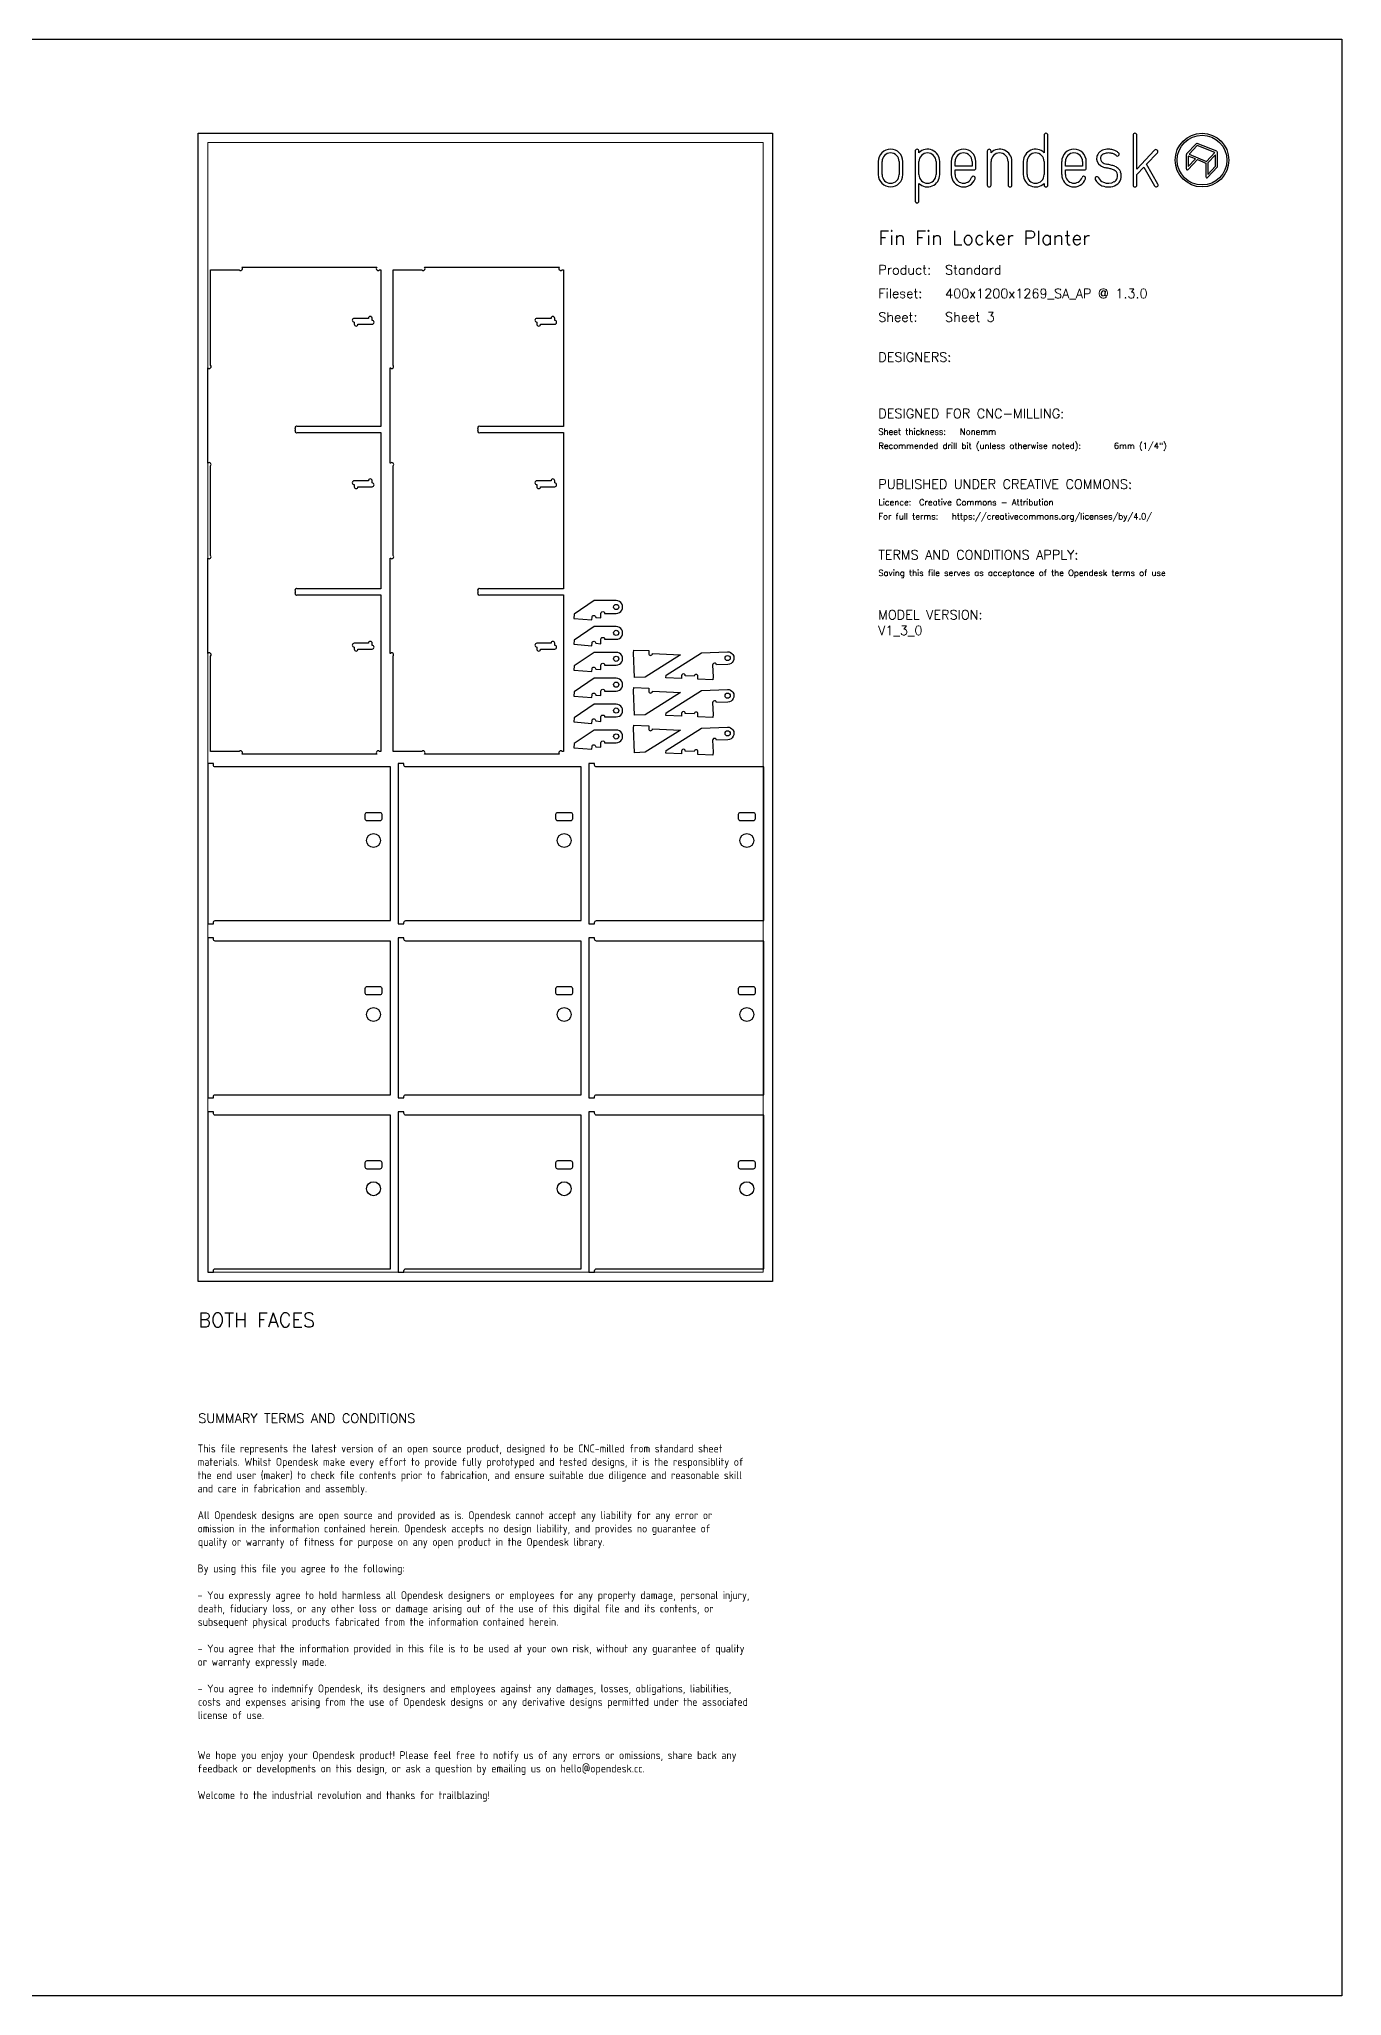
# Model space of a CAD drawing. Header units: millimetres. Extents: x -300 to 5880, y -300 to 4158.
# Drawn here: x 3112 to 5880, y 0 to 4158 of the extents above; entities that cross this region are included whole.
import ezdxf
from ezdxf.enums import TextEntityAlignment as Align

# ---------------------------------------------------------------- set-up
doc = ezdxf.new("R2010")
doc.units = ezdxf.units.MM
doc.layers.add('00-NOPRINT_TEXT', color=7, linetype='Continuous', lineweight=25)
doc.layers.add('00_NOPRINT_TOLERANCE', color=7, linetype='Continuous', lineweight=5)
for name, color, linetype, lineweight, true_color in [('BOARD_$TH-NOMINAL', 3, 'Continuous', 30, 0x00ff00), ('TOP-CUT-INSIDE_12.000MM', 3, 'Continuous', 25, 0x00ff04), ('TOP-CUT-OUTSIDE_12.000MM', 60, 'Continuous', 25, 0xa0ff00), ('TOP-HOLE-11.002MM-DIAM_12.000MM', 5, 'Continuous', 25, 0x000dff), ('TOP-POCKET-INSIDE_6.000MM', 6, 'Continuous', 25, 0xff00e0)]:
    doc.layers.add(name, color=color, linetype=linetype, lineweight=lineweight, true_color=true_color)
doc.styles.add('OD-ISOCP-17_221', font='isocp.shx')
doc.styles.add('OD-ISOCP-17_222', font='isocp.shx')
doc.styles.add('OD-ISOCP-17_223', font='isocp.shx')
doc.styles.add('OD-ISOCP-17_224', font='isocp.shx')
doc.styles.add('OD-ISOCP-17_225', font='isocp.shx')
doc.styles.add('OD-ISOCP-17_226', font='isocp.shx')
doc.styles.add('OD-ISOCP-17_227', font='isocp.shx')
doc.styles.add('OD-ISOCP-17_228', font='isocp.shx')
doc.styles.add('OD-ISOCP-17_229', font='isocp.shx')
doc.styles.add('OD-ISOCP-17_230', font='isocp.shx')
doc.styles.add('OD-ISOCP-17_231', font='isocp.shx')
doc.styles.add('OD-ISOCP-17_232', font='isocp.shx')
doc.styles.add('OD-ISOCP-17_233', font='isocp.shx')
doc.styles.add('OD-ISOCP-17_234', font='isocp.shx')
doc.styles.add('OD-ISOCP-17_235', font='isocp.shx')
doc.styles.add('OD-ISOCP-17_236', font='isocp.shx')
doc.styles.add('OD-ISOCP-17_237', font='isocp.shx')
doc.styles.add('OD-ISOCP-17_238', font='isocp.shx')
doc.styles.add('OD-ISOCP-17_239', font='isocp.shx')
doc.styles.add('OD-SIMPLEX-13_86', font='simplex.shx')
doc.styles.add('OD-SIMPLEX-20_82', font='simplex.shx')
doc.styles.add('OD-SIMPLEX-20_86', font='simplex.shx')
doc.styles.add('OD-SIMPLEX-20_88', font='simplex.shx')
doc.styles.add('OD-SIMPLEX-30_83', font='simplex.shx')
doc.styles.add('OD-SIMPLEX-30_87', font='simplex.shx')

# ---------------------------------------------------------------- blocks, each defined once
blk = doc.blocks.new('Borders Opendesk_7')
at = {"layer": '00-NOPRINT_TEXT'}
for p, q in [((0, 4158), (5880, 4158)), ((5880, 4158), (5880, 0)), ((5247.4, 3954), (5247.4, 3916.7)), ((5255.3, 3848), (5255.3, 3954)), ((5436.4, 3954), (5436.4, 3848)), ((5444.4, 3881.9), (5444.4, 3954)), ((4973.4, 3920.1), (4973.4, 3814.1)), ((4981.3, 3916.7), (4981.3, 3920.1)), ((5126.6, 3920.1), (5126.6, 3848)), ((5134.5, 3916.7), (5134.5, 3920.1)), ((5482.1, 3922), (5444.4, 3881.9)), ((5464.8, 3892.1), (5487.9, 3916.6)), ((5549.5, 3912.6), (5549.5, 3882.2)), ((5570.5, 3935.8), (5550.1, 3914)), ((5553.7, 3909.6), (5553.7, 3887.4)), ((5568.8, 3903.5), (5553.7, 3909.6)), ((5572.6, 3931.9), (5555.2, 3913.4)), ((5555.2, 3913.4), (5592.6, 3898.3)), ((5610, 3916.9), (5572.6, 3931.9)), ((5614.4, 3919.6), (5572.8, 3936.3)), ((5592.6, 3898.3), (5610, 3916.9)), ((5611.5, 3912.4), (5595.2, 3895.1)), ((5611.5, 3888.1), (5611.5, 3912.4)), ((5615.7, 3887.3), (5615.7, 3917.6)), ((4895, 3898), (4895, 3870.1)), ((4902.9, 3870.1), (4902.9, 3898)), ((4939.3, 3898), (4939.3, 3870.1)), ((4947.3, 3870.1), (4947.3, 3898)), ((4981.3, 3870.1), (4981.3, 3898)), ((5017.7, 3898), (5017.7, 3870.1)), ((5025.6, 3870.1), (5025.6, 3898)), ((5050, 3898), (5050, 3870.1)), ((5058, 3888.1), (5058, 3898)), ((5094.4, 3888.1), (5058, 3888.1)), ((5058, 3870.1), (5058, 3880.1)), ((5058, 3880.1), (5098.3, 3880.1)), ((5094.4, 3898), (5094.4, 3888.1)), ((5102.3, 3884.1), (5102.3, 3898)), ((5134.5, 3848), (5134.5, 3898)), ((5170.9, 3898), (5170.9, 3848)), ((5178.9, 3848), (5178.9, 3898)), ((5203, 3898), (5203, 3870.1)), ((5211, 3870.1), (5211, 3898)), ((5247.4, 3898), (5247.4, 3870.1)), ((5284.6, 3898), (5284.6, 3870.1)), ((5292.6, 3888.1), (5292.6, 3898)), ((5329, 3888.1), (5292.6, 3888.1)), ((5292.6, 3870.1), (5292.6, 3880.1)), ((5292.6, 3880.1), (5332.9, 3880.1)), ((5329, 3898), (5329, 3888.1)), ((5336.9, 3884.1), (5336.9, 3898)), ((5444.4, 3870.4), (5459.1, 3886)), ((5444.4, 3848), (5444.4, 3870.4)), ((5459.1, 3886), (5482.1, 3846)), ((5489, 3850), (5464.8, 3892.1)), ((5553.1, 3880.8), (5572.9, 3901.9)), ((5553.7, 3887.4), (5568.8, 3903.5)), ((5572.9, 3901.9), (5591.1, 3894.5)), ((5591.1, 3894.5), (5591.1, 3865.5)), ((5594.7, 3864.1), (5615.1, 3885.8)), ((5595.2, 3895.1), (5595.2, 3870.7)), ((5595.2, 3870.7), (5611.5, 3888.1)), ((4981.3, 3814.1), (4981.3, 3851.4)), ((5247.4, 3851.4), (5247.4, 3848)), ((5880, 0), (0, 0))]:
    blk.add_line(p, q, dxfattribs=at)
for radius in [57, 52.9]:
    blk.add_circle((5582.9, 3901), radius, dxfattribs=at)
for centre, radius, start, end in [((5251.3, 3954), 3.97, 0, 180), ((5440.4, 3954), 3.97, 0, 180), ((4921.1, 3898), 26.1, 0, 180), ((4921.1, 3898), 18.2, 0, 180), ((4977.3, 3920.1), 3.97, 0, 180), ((4999.5, 3898), 26.1, 0, 134.1316), ((4999.5, 3898), 18.2, 0, 180), ((5076.2, 3898), 26.1, 0, 180), ((5076.2, 3898), 18.2, 0, 180), ((5130.6, 3920.1), 3.97, 0, 180), ((5152.7, 3898), 26.1, 0, 134.1316), ((5152.7, 3898), 18.2, 0, 180), ((5229.2, 3898), 26.1, 45.8684, 180), ((5229.2, 3898), 18.2, 0, 180), ((5310.8, 3898), 26.1, 0, 180), ((5310.8, 3898), 18.2, 0, 180), ((5377.2, 3904.5), 18.3, 167.0964, 235.8453), ((5375.9, 3904.8), 16.9, 150.5139, 167.0489), ((5377.5, 3903.4), 19, 138.9882, 149.267), ((5377.5, 3903.4), 19, 127.9168, 138.9882), ((5380.5, 3899.5), 24, 111.7012, 127.9168), ((5375.9, 3904.8), 8.99, 151.0519, 168.0238), ((5377.5, 3903.4), 11.1, 138.9882, 148.8091), ((5377.5, 3903.4), 11.1, 127.9168, 138.9882), ((5380.5, 3899.5), 16, 111.7012, 127.9168), ((5383.5, 3891.9), 32.1, 90, 111.7012), ((5383.5, 3891.9), 24.2, 90, 111.7012), ((5383.5, 3878.8), 45.3, 80.7104, 90), ((5383.5, 3878.8), 37.3, 80.7104, 90), ((5385.9, 3893.2), 22.7, 71.5035, 80.7104), ((5385.9, 3893.2), 30.7, 71.5035, 80.7104), ((5387.1, 3896.7), 19, 61.0356, 71.5035), ((5387.1, 3896.7), 26.9, 61.0356, 71.5035), ((5387.1, 3896.7), 19, 46.7983, 61.0356), ((5387.1, 3896.7), 26.9, 46.7983, 61.0356), ((5402.8, 3913.5), 3.97, 226.7983, 46.7983), ((5485, 3919.3), 3.97, 316.7135, 136.7135), ((5551.6, 3912.6), 2.06, 136.7696, 180), ((5572, 3934.4), 2.06, 68.0714, 136.7696), ((5613.6, 3917.6), 2.06, 0, 68.0714), ((4921.1, 3870.1), 26.1, 180, 0), ((4921.1, 3870.1), 18.2, 180, 0), ((4999.5, 3870.1), 18.2, 180, 0), ((4999.5, 3870.1), 26.1, 225.8684, 0), ((5076.2, 3870.1), 26.1, 180, 340.0258), ((5076.2, 3870.1), 18.2, 180, 340.0258), ((5098.3, 3884.1), 3.97, 270, 0), ((5229.2, 3870.1), 26.1, 180, 314.1316), ((5229.2, 3870.1), 18.2, 180, 0), ((5310.8, 3870.1), 26.1, 180, 340.0258), ((5310.8, 3870.1), 18.2, 180, 340.0258), ((5332.9, 3884.1), 3.97, 270, 0), ((5377.2, 3904.5), 10.3, 167.9603, 235.8613), ((5382, 3911.6), 26.9, 235.8511, 248.0912), ((5382, 3911.6), 18.9, 235.8511, 248.0912), ((5388.7, 3928.4), 44.9, 248.0912, 257.5385), ((5388.7, 3928.4), 37, 248.0912, 257.5385), ((5300, 3526.6), 366.5, 76.1947, 77.5385), ((5300, 3526.6), 374.5, 76.1947, 77.5385), ((5372.7, 3822.5), 61.9, 69.1442, 76.1947), ((5372.7, 3822.5), 69.8, 69.1442, 76.1947), ((5389.5, 3866.6), 14.6, 38.9291, 69.1442), ((5389.5, 3866.6), 22.5, 38.9291, 69.1442), ((5393.9, 3870.2), 8.99, 17.5834, 38.9291), ((5385.6, 3867.6), 17.6, 343.8033, 17.5834), ((5393.9, 3870.2), 16.9, 17.5834, 38.9291), ((5385.6, 3867.6), 25.5, 343.8033, 17.5834), ((5551.6, 3882.2), 2.06, 180, 316.7696), ((5613.6, 3887.3), 2.06, 316.7696, 0), ((5097, 3862.6), 3.97, 340.0258, 160.0258), ((5130.6, 3848), 3.97, 180, 0), ((5174.9, 3848), 3.97, 180, 0), ((5251.3, 3848), 3.97, 180, 0), ((5331.6, 3862.6), 3.97, 340.0258, 160.0258), ((5359.7, 3861.7), 3.97, 24.786, 204.786), ((5380.2, 3871.2), 26.6, 204.786, 247.9544), ((5380.2, 3871.2), 18.7, 204.786, 247.9544), ((5383.5, 3879.3), 35.4, 247.9544, 298.2026), ((5383.5, 3879.3), 27.4, 247.9544, 298.2026), ((5390.6, 3866.1), 12.5, 298.2026, 343.8033), ((5390.6, 3866.1), 20.4, 298.2026, 343.8033), ((5440.4, 3848), 3.97, 180, 0), ((5485.5, 3848), 3.97, 209.8417, 29.8417), ((5593.2, 3865.5), 2.06, 180, 316.7696), ((4977.3, 3814.1), 3.97, 180, 0)]:
    blk.add_arc(centre, radius, start, end, dxfattribs=at)
at = {"layer": '00_NOPRINT_TOLERANCE', "ltscale": 0.379202}
for p, q in [((3450, 3958), (4670, 3958)), ((3450, 1518), (3450, 3958)), ((4670, 3958), (4670, 1518)), ((4670, 1518), (3450, 1518))]:
    blk.add_line(p, q, dxfattribs=at)
at = {"layer": '00_NOPRINT_TOLERANCE', "ltscale": 0.380876}
for p, q in [((3470, 3938), (4650, 3938)), ((4650, 1538), (3470, 1538))]:
    blk.add_line(p, q, dxfattribs=at)
at = {"layer": '00_NOPRINT_TOLERANCE', "ltscale": 0.380023}
for p, q in [((3470, 1538), (3470, 3938)), ((4650, 3938), (4650, 1538))]:
    blk.add_line(p, q, dxfattribs=at)
at = {"layer": 'BOARD_$TH-NOMINAL'}
for p, q in [((3450, 3958), (4670, 3958)), ((3450, 1518), (3450, 3958)), ((4670, 3958), (4670, 1518)), ((4670, 1518), (3450, 1518))]:
    blk.add_line(p, q, dxfattribs=at)
at = {"layer": '00-NOPRINT_TEXT'}
for s, height, style, p in [('Fin Fin Locker Planter', 30, 'OD-SIMPLEX-30_83', (4895, 3720.9)), ('Product:', 20, 'OD-SIMPLEX-20_82', (4895, 3657.9)), ('Standard', 20, 'OD-SIMPLEX-20_82', (5036.9, 3657.9)), ('Fileset:', 20, 'OD-SIMPLEX-20_82', (4895, 3607.7)), ('400x1200x1269_SA_AP @ 1.3.0', 20, 'OD-SIMPLEX-20_82', (5036.9, 3607.6)), ('Sheet:', 20, 'OD-SIMPLEX-20_82', (4895, 3557.4)), ('Sheet 3', 20, 'OD-SIMPLEX-20_82', (5036.9, 3557.5)), ('DESIGNERS:', 20, 'OD-SIMPLEX-20_82', (4895, 3472.4)), ('DESIGNED FOR CNC-MILLING:', 20, 'OD-SIMPLEX-20_82', (4895, 3352.4)), ('Sheet thickness:', 13, 'OD-SIMPLEX-13_86', (4895, 3317.4)), ('Nonemm', 13, 'OD-SIMPLEX-13_86', (5068.3, 3317.4)), ('Recommended drill bit (unless otherwise noted):', 13, 'OD-SIMPLEX-13_86', (4895, 3287.4)), ('6mm (1/4")', 13, 'OD-SIMPLEX-13_86', (5395.5, 3287.4)), ('PUBLISHED UNDER CREATIVE COMMONS:', 20, 'OD-SIMPLEX-20_82', (4895, 3202.4)), ('Licence:', 13, 'OD-SIMPLEX-13_86', (4895, 3167.4)), ('Creative Commons - Attribution', 13, 'OD-SIMPLEX-13_86', (4981.5, 3167.4)), ('For full terms:', 13, 'OD-SIMPLEX-13_86', (4895, 3137.4)), ('https://creativecommons.org/licenses/by/4.0/', 13, 'OD-SIMPLEX-13_86', (5051.1, 3137.4)), ('TERMS AND CONDITIONS APPLY:', 20, 'OD-SIMPLEX-20_82', (4895, 3052.3)), ('Saving this file serves as acceptance of the Opendesk terms of use ', 13, 'OD-SIMPLEX-13_86', (4895, 3017.3))]:
    blk.add_text(s, height=height, dxfattribs=dict(at, style=style)).set_placement(p)
at = {"layer": '00-NOPRINT_TEXT', "color": 7}
for s, height, style, p in [('BOTH FACES', 30, 'OD-SIMPLEX-30_87', (3450, 1451.3)), ('SUMMARY TERMS AND CONDITIONS', 20, 'OD-SIMPLEX-20_86', (3450, 1237.4))]:
    blk.add_text(s, height=height, dxfattribs=dict(at, style=style)).set_placement(p, align=Align.TOP_LEFT)
for s, style, p in [('This file represents the latest version of an open source product, designed to be CNC-milled from standard sheet', 'OD-ISOCP-17_221', (3448.5, 1154.7)), ('materials. Whilst Opendesk make every effort to provide fully prototyped and tested designs, it is the responsiblity of', 'OD-ISOCP-17_222', (3448.5, 1126.3)), ('the end user (maker) to check file contents prior to fabrication, and ensure suitable due diligence and reasonable skill', 'OD-ISOCP-17_223', (3448.5, 1098)), ('and care in fabrication and assembly.', 'OD-ISOCP-17_224', (3448.5, 1069.7)), ('All Opendesk designs are open source and provided as is. Opendesk cannot accept any liability for any error or', 'OD-ISOCP-17_225', (3448.5, 1013)), ('omission in the information contained herein. Opendesk accepts no design liability, and provides no guarantee of', 'OD-ISOCP-17_226', (3448.5, 984.7)), ('quality or warranty of fitness for purpose on any open product in the Opendesk library.', 'OD-ISOCP-17_227', (3449.1, 956.3)), ('By using this file you agree to the following:', 'OD-ISOCP-17_228', (3448.5, 899.7)), ('- You expressly agree to hold harmless all Opendesk designers or employees for any property damage, personal injury,', 'OD-ISOCP-17_229', (3448.5, 843)), ('death, fiduciary loss, or any other loss or damage arising out of the use of this digital file and its contents, or', 'OD-ISOCP-17_230', (3449.1, 814.7)), ('subsequent physical products fabricated from the information contained herein.', 'OD-ISOCP-17_231', (3449, 786.3)), ('- You agree that the information provided in this file is to be used at your own risk, without any guarantee of quality', 'OD-ISOCP-17_232', (3448.5, 729.7)), ('or warranty expressly made.', 'OD-ISOCP-17_233', (3448.5, 701.3)), ('- You agree to indemnify Opendesk, its designers and employees against any damages, losses, obligations, liabilities,', 'OD-ISOCP-17_234', (3448.5, 644.7)), ('costs and expenses arising from the use of Opendesk designs or any derivative designs permitted under the associated', 'OD-ISOCP-17_235', (3449.1, 616.3)), ('license of use.', 'OD-ISOCP-17_236', (3448.8, 588)), ('We hope you enjoy your Opendesk product! Please feel free to notify us of any errors or omissions, share back any', 'OD-ISOCP-17_237', (3448.5, 503)), ('feedback or developments on this design, or ask a question by emailing us on hello@opendesk.cc.', 'OD-ISOCP-17_238', (3448.5, 474.7)), ('Welcome to the industrial revolution and thanks for trailblazing!', 'OD-ISOCP-17_239', (3448.5, 418))]:
    blk.add_text(s, height=17, dxfattribs=dict(at, style=style)).set_placement(p)

msp = doc.modelspace()

# ---------------------------------------------------------------- linework, layer by layer
at = {"layer": 'TOP-CUT-INSIDE_12.000MM'}
for points in [[(3804.9, 2510.9, -0.414214), (3808.9, 2514.9), (3835.9, 2514.9, -0.414214), (3839.9, 2510.9), (3839.9, 2500.9, -0.414214), (3835.9, 2496.9), (3808.9, 2496.9, -0.414214), (3804.9, 2500.9)], [(4213.9, 2514.9), (4240.9, 2514.9, -0.414214), (4244.9, 2510.9), (4244.9, 2500.9, -0.414214), (4240.9, 2496.9), (4213.9, 2496.9, -0.414214), (4209.9, 2500.9), (4209.9, 2510.9, -0.414214)], [(4629.2, 2496.9), (4602.2, 2496.9, -0.414214), (4598.2, 2500.9), (4598.2, 2510.9, -0.414214), (4602.2, 2514.9), (4629.2, 2514.9, -0.414214), (4633.2, 2510.9), (4633.2, 2500.9, -0.414214)], [(3804.9, 2140.9, -0.414214), (3808.9, 2144.9), (3835.9, 2144.9, -0.414214), (3839.9, 2140.9), (3839.9, 2130.9, -0.414214), (3835.9, 2126.9), (3808.9, 2126.9, -0.414214), (3804.9, 2130.9)], [(4213.9, 2144.9), (4240.9, 2144.9, -0.414214), (4244.9, 2140.9), (4244.9, 2130.9, -0.414214), (4240.9, 2126.9), (4213.9, 2126.9, -0.414214), (4209.9, 2130.9), (4209.9, 2140.9, -0.414214)], [(4629.2, 2126.9), (4602.2, 2126.9, -0.414214), (4598.2, 2130.9), (4598.2, 2140.9, -0.414214), (4602.2, 2144.9), (4629.2, 2144.9, -0.414214), (4633.2, 2140.9), (4633.2, 2130.9, -0.414214)], [(3804.9, 1770.9, -0.414214), (3808.9, 1774.9), (3835.9, 1774.9, -0.414214), (3839.9, 1770.9), (3839.9, 1760.9, -0.414214), (3835.9, 1756.9), (3808.9, 1756.9, -0.414214), (3804.9, 1760.9)], [(4213.9, 1756.9, -0.414214), (4209.9, 1760.9), (4209.9, 1770.9, -0.414214), (4213.9, 1774.9), (4240.9, 1774.9, -0.414214), (4244.9, 1770.9), (4244.9, 1760.9, -0.414214), (4240.9, 1756.9)], [(4602.2, 1774.9), (4629.2, 1774.9, -0.414214), (4633.2, 1770.9), (4633.2, 1760.9, -0.414214), (4629.2, 1756.9), (4602.2, 1756.9, -0.414214), (4598.2, 1760.9), (4598.2, 1770.9, -0.414214)]]:
    msp.add_lwpolyline(points, format="xyb", close=True, dxfattribs=at)
for centre in [(3822.4, 2455.2), (4227.4, 2455.2), (4615.7, 2455.2), (3822.4, 2085.2), (4227.4, 2085.2), (4615.7, 2085.2), (3822.4, 1715.2), (4227.4, 1715.2), (4615.7, 1715.2)]:
    msp.add_circle(centre, 14.8, dxfattribs=at)
at = {"layer": 'TOP-CUT-OUTSIDE_12.000MM'}
for points in [[(3542.7, 3673.2), (3542.7, 3673.5), (3829.3, 3673.5), (3829.3, 3673.2, 0.999935), (3835, 3667.5), (3838, 3667.5), (3838, 3334.8), (3660.9, 3334.8, 0.855399), (3656, 3329.9), (3656, 3327.3, 0.855397), (3660.9, 3322.4), (3838, 3322.4), (3838, 2989.6), (3660.9, 2989.6, 0.855397), (3656, 2984.7), (3656, 2982.1, 0.855397), (3660.9, 2977.2), (3838, 2977.2), (3838, 2644.5), (3835, 2644.5, 0.999935), (3829.3, 2638.8), (3829.3, 2638.5), (3542.7, 2638.5), (3542.7, 2638.8, 1), (3537, 2644.5), (3476, 2644.5), (3476, 2847, 1.000002), (3470.3, 2852.7), (3470, 2852.7), (3470, 3054.9), (3470.3, 3054.9, 1), (3476, 3060.6), (3476, 3251.4, 1), (3470.3, 3257.1), (3470, 3257.1), (3470, 3459.3), (3470.3, 3459.3, 1.000002), (3476, 3465), (3476, 3667.5), (3537, 3667.5, 1), (3542.7, 3673.2)], [(3930.7, 3673.2), (3930.7, 3673.5), (4217.3, 3673.5), (4217.3, 3673.2, 0.999935), (4223, 3667.5), (4226, 3667.5), (4226, 3334.8), (4048.9, 3334.8, 0.855399), (4044, 3329.9), (4044, 3327.3, 0.855397), (4048.9, 3322.4), (4226, 3322.4), (4226, 2989.6), (4048.9, 2989.6, 0.855397), (4044, 2984.7), (4044, 2982.1, 0.855397), (4048.9, 2977.2), (4226, 2977.2), (4226, 2644.5), (4223, 2644.5, 0.999935), (4217.3, 2638.8), (4217.3, 2638.5), (3930.7, 2638.5), (3930.7, 2638.8, 1), (3925, 2644.5), (3864, 2644.5), (3864, 2847, 1.000002), (3858.3, 2852.7), (3858, 2852.7), (3858, 3054.9), (3858.3, 3054.9, 1), (3864, 3060.6), (3864, 3251.4, 1), (3858.3, 3257.1), (3858, 3257.1), (3858, 3459.3), (3858.3, 3459.3, 1.000002), (3864, 3465), (3864, 3667.5), (3925, 3667.5, 1), (3930.7, 3673.2)], [(4511.7, 2803.9, 1), (4503.7, 2804.2), (4484.9, 2805, 1.000001), (4476.9, 2805.3), (4476.7, 2799.3), (4443.7, 2800.7), (4444, 2806.7), (4519.1, 2854), (4574.2, 2856.3, -1), (4575.3, 2829.3), (4550.8, 2828.3, 1.000127), (4542.8, 2828), (4543.9, 2802.6), (4543.6, 2796.6), (4511.4, 2798), (4511.7, 2803.9)], [(4511.7, 2723.9, 1), (4503.7, 2724.2), (4484.9, 2725, 1.000001), (4476.9, 2725.3), (4476.7, 2719.3), (4443.7, 2720.7), (4444, 2726.7), (4519.1, 2774), (4574.2, 2776.3, -1), (4575.3, 2749.3), (4550.8, 2748.3, 1.000127), (4542.8, 2748), (4543.9, 2722.6), (4543.6, 2716.6), (4511.4, 2718), (4511.7, 2723.9)], [(4511.7, 2643.9, 1), (4503.7, 2644.2), (4484.9, 2645, 1.000001), (4476.9, 2645.3), (4476.7, 2639.3), (4443.7, 2640.7), (4444, 2646.7), (4519.1, 2694), (4574.2, 2696.3, -1), (4575.3, 2669.3), (4550.8, 2668.3, 1.000127), (4542.8, 2668), (4543.9, 2642.6), (4543.6, 2636.6), (4511.4, 2638), (4511.7, 2643.9)]]:
    msp.add_lwpolyline(points, format="xyb", dxfattribs=at)
for points in [[(4294.5, 2929.2), (4305.5, 2928.3), (4305.5, 2937.8, -1.000019), (4313.5, 2937.8), (4338, 2937.8, 1.001415), (4338, 2964.8), (4291.5, 2964.8), (4248.7, 2936), (4248, 2927), (4286.1, 2923.9), (4286.6, 2929.9, -1)], [(4294.5, 2874.2), (4305.5, 2873.3), (4305.5, 2882.8, -1.000019), (4313.5, 2882.8), (4338, 2882.8, 1.001415), (4338, 2909.8), (4291.5, 2909.8), (4248.7, 2881), (4248, 2872), (4286.1, 2868.9), (4286.6, 2874.9, -1)], [(4294.5, 2819.2), (4305.5, 2818.3), (4305.5, 2827.8, -1.000019), (4313.5, 2827.8), (4338, 2827.8, 1.001415), (4338, 2854.8), (4291.5, 2854.8), (4248.7, 2826), (4248, 2817), (4286.1, 2813.9), (4286.6, 2819.9, -1)], [(4415.2, 2852.3), (4474.9, 2849.8), (4399.8, 2802.5), (4377.2, 2801.6), (4375, 2853.9), (4375.3, 2859.9), (4407.5, 2858.6), (4407.2, 2852.6, 1)], [(4294.5, 2764.2), (4305.5, 2763.3), (4305.5, 2772.8, -1.000019), (4313.5, 2772.8), (4338, 2772.8, 1.001415), (4338, 2799.8), (4291.5, 2799.8), (4248.7, 2771), (4248, 2762), (4286.1, 2758.9), (4286.6, 2764.9, -1)], [(4294.5, 2709.2), (4305.5, 2708.3), (4305.5, 2717.8, -1.000019), (4313.5, 2717.8), (4338, 2717.8, 1.001415), (4338, 2744.8), (4291.5, 2744.8), (4248.7, 2716), (4248, 2707), (4286.1, 2703.9), (4286.6, 2709.9, -1)], [(4415.2, 2772.3), (4474.9, 2769.8), (4399.8, 2722.5), (4377.2, 2721.6), (4375, 2773.9), (4375.3, 2779.9), (4407.5, 2778.6), (4407.2, 2772.6, 1)], [(4294.5, 2654.2), (4305.5, 2653.3), (4305.5, 2662.8, -1.000019), (4313.5, 2662.8), (4338, 2662.8, 1.001415), (4338, 2689.8), (4291.5, 2689.8), (4248.7, 2661), (4248, 2652), (4286.1, 2648.9), (4286.6, 2654.9, -1)], [(4415.2, 2692.3), (4474.9, 2689.8), (4399.8, 2642.5), (4377.2, 2641.6), (4375, 2693.9), (4375.3, 2699.9), (4407.5, 2698.6), (4407.2, 2692.6, 1)], [(3486, 2611.5, -0.414214), (3482, 2615.5), (3482, 2618.5), (3470, 2618.5), (3470, 2278), (3482, 2278), (3482, 2281, -0.414214), (3486, 2285), (3858.3, 2285), (3858.3, 2611.5)], [(3891, 2611.5, -0.414214), (3887, 2615.5), (3887, 2618.5), (3875, 2618.5), (3875, 2278), (3887, 2278), (3887, 2281, -0.414214), (3891, 2285), (4263.3, 2285), (4263.3, 2611.5)], [(4296, 2611.5, -0.414214), (4292, 2615.5), (4292, 2618.5), (4280, 2618.5), (4280, 2278), (4292, 2278), (4292, 2281, -0.414214), (4296, 2285), (4651.6, 2285), (4651.6, 2611.5)], [(3482, 1911, -0.414214), (3486, 1915), (3858.3, 1915), (3858.3, 2241.5), (3486, 2241.5, -0.414214), (3482, 2245.5), (3482, 2248.5), (3470, 2248.5), (3470, 1908), (3482, 1908)], [(3887, 1911, -0.414214), (3891, 1915), (4263.3, 1915), (4263.3, 2241.5), (3891, 2241.5, -0.414214), (3887, 2245.5), (3887, 2248.5), (3875, 2248.5), (3875, 1908), (3887, 1908)], [(4292, 1911, -0.414214), (4296, 1915), (4651.6, 1915), (4651.6, 2241.5), (4296, 2241.5, -0.414214), (4292, 2245.5), (4292, 2248.5), (4280, 2248.5), (4280, 1908), (4292, 1908)], [(3482, 1541, -0.414214), (3486, 1545), (3858.3, 1545), (3858.3, 1871.5), (3486, 1871.5, -0.414214), (3482, 1875.5), (3482, 1878.5), (3470, 1878.5), (3470, 1538), (3482, 1538)], [(3887, 1541, -0.414214), (3891, 1545), (4263.3, 1545), (4263.3, 1871.5), (3891, 1871.5, -0.414214), (3887, 1875.5), (3887, 1878.5), (3875, 1878.5), (3875, 1538), (3887, 1538)], [(4292, 1541, -0.414214), (4296, 1545), (4651.6, 1545), (4651.6, 1871.5), (4296, 1871.5, -0.414214), (4292, 1875.5), (4292, 1878.5), (4280, 1878.5), (4280, 1538), (4292, 1538)]]:
    msp.add_lwpolyline(points, format="xyb", close=True, dxfattribs=at)
at = {"layer": 'TOP-HOLE-11.002MM-DIAM_12.000MM'}
for centre in [(4338, 2951.3), (4338, 2896.3), (4338, 2841.3), (4574.8, 2842.8), (4338, 2786.3), (4574.8, 2762.8), (4338, 2731.3), (4338, 2676.3), (4574.8, 2682.8)]:
    msp.add_circle(centre, 5.5, dxfattribs=at)
at = {"layer": 'TOP-POCKET-INSIDE_6.000MM'}
for points in [[(3819.5, 3564.7, 1), (3811.5, 3564.7), (3781.3, 3564.7, 1), (3781.3, 3556.7), (3781.3, 3552.3, 1), (3789.3, 3552.3), (3819.5, 3552.3, 1), (3819.5, 3560.3), (3819.5, 3564.7)], [(4207.5, 3564.7, 1), (4199.5, 3564.7), (4169.3, 3564.7, 1), (4169.3, 3556.7), (4169.3, 3552.3, 1), (4177.3, 3552.3), (4207.5, 3552.3, 1), (4207.5, 3560.3), (4207.5, 3564.7)], [(3789.3, 3207), (3819.5, 3207, 1), (3819.5, 3215), (3819.5, 3219.4, 1), (3811.5, 3219.4), (3781.3, 3219.4, 1), (3781.3, 3211.4), (3781.3, 3207, 1), (3789.3, 3207)], [(4177.3, 3207), (4207.5, 3207, 1), (4207.5, 3215), (4207.5, 3219.4, 1), (4199.5, 3219.4), (4169.3, 3219.4, 1), (4169.3, 3211.4), (4169.3, 3207, 1), (4177.3, 3207)], [(3819.5, 2874.2, 1), (3811.5, 2874.2), (3781.3, 2874.2, 1), (3781.3, 2866.2), (3781.3, 2861.8, 1), (3789.3, 2861.8), (3819.5, 2861.8, 1), (3819.5, 2869.8), (3819.5, 2874.2)], [(4199.5, 2874.2), (4169.3, 2874.2, 1), (4169.3, 2866.2), (4169.3, 2861.8, 1), (4177.3, 2861.8), (4207.5, 2861.8, 1), (4207.5, 2869.8), (4207.5, 2874.2, 1), (4199.5, 2874.2)]]:
    msp.add_lwpolyline(points, format="xyb", dxfattribs=at)

# ---------------------------------------------------------------- block references
msp.add_blockref('Borders Opendesk_7', (0, 0))

# ---------------------------------------------------------------- texts
at = {"insert": (4894.6, 2944.9), "char_height": 20, "width": 292.308, "attachment_point": 1, "style": 'OD-SIMPLEX-20_88'}
msp.add_mtext('MODEL VERSION:\\PV1_3_0', dxfattribs=at)

doc.saveas('drawing.dxf')
